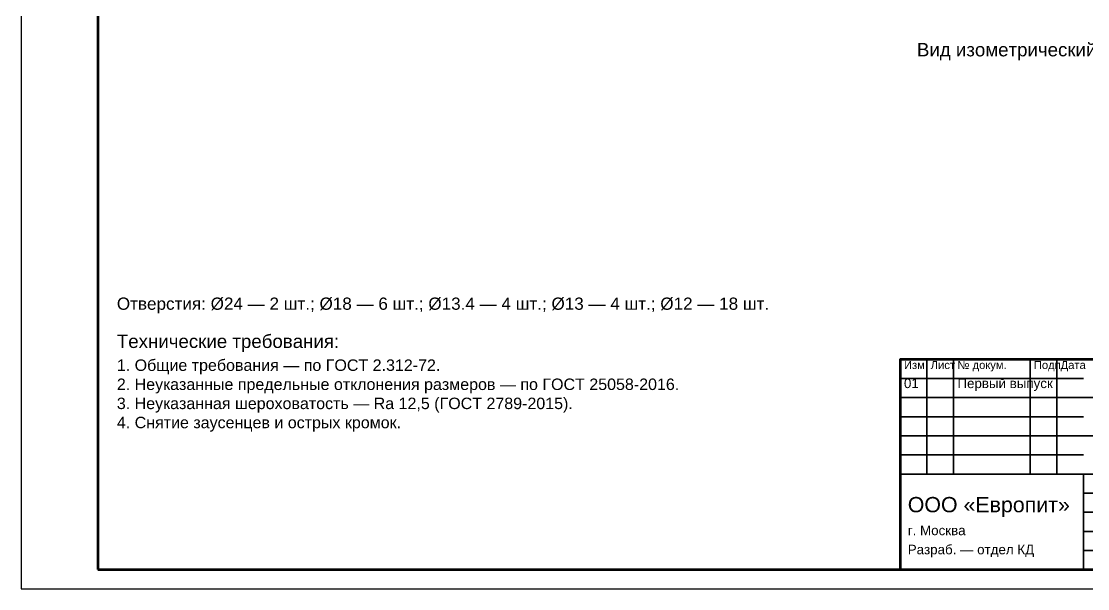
# Model space of a CAD drawing. Header units: millimetres. Extents: x 0 to 420, y 0 to 297.
# Drawn here: x 0 to 279.1, y 0 to 148.5 of the extents above; entities that cross this region are included whole.
import ezdxf
from ezdxf.enums import TextEntityAlignment as Align

# ---------------------------------------------------------------- set-up
doc = ezdxf.new("R2010")
doc.units = ezdxf.units.MM
doc.styles.add('GOST', font='Arial')

msp = doc.modelspace()

# ---------------------------------------------------------------- linework, layer by layer
at = {"color": 7, "lineweight": 35}
for p, q in [((237, 30), (237, 60)), ((244, 30), (244, 60)), ((264, 30), (264, 60)), ((271, 30), (271, 60)), ((230, 55), (278, 55)), ((230, 50), (278, 50)), ((278, 50), (415, 50)), ((230, 45), (278, 45)), ((230, 40), (278, 40)), ((278, 40), (415, 40)), ((230, 35), (278, 35)), ((230, 30), (278, 30)), ((278, 30), (415, 30)), ((278, 25), (355, 25)), ((278, 20), (355, 20)), ((278, 15), (355, 15)), ((278, 10), (355, 10))]:
    msp.add_line(p, q, dxfattribs=at)
at = {"color": 7, "lineweight": 25}
msp.add_lwpolyline([(0, 0), (420, 0), (420, 297), (0, 297)], close=True, dxfattribs=at)
at = {"color": 7, "lineweight": 70}
for points in [[(20, 5), (415, 5), (415, 292), (20, 292)], [(230, 5), (415, 5), (415, 60), (230, 60)]]:
    msp.add_lwpolyline(points, close=True, dxfattribs=at)
at = {"color": 7, "lineweight": 35}
msp.add_lwpolyline([(230, 5), (278, 5), (278, 30), (230, 30)], close=True, dxfattribs=at)

# ---------------------------------------------------------------- texts
at = {"color": 3, "style": 'GOST'}
msp.add_text('Вид изометрический (1:20)', height=3.5, dxfattribs=at).set_placement((295.5, 139.33), align=Align.RIGHT)
at = {"color": 6, "style": 'GOST'}
msp.add_text('Отверстия: Ø24 — 2 шт.; Ø18 — 6 шт.; Ø13.4 — 4 шт.; Ø13 — 4 шт.; Ø12 — 18 шт.', height=3.2, dxfattribs=at).set_placement((25, 73))
at = {"color": 3, "style": 'GOST'}
for s, height, p in [('Технические требования:', 3.5, (25, 63)), ('1. Общие требования — по ГОСТ 2.312-72.', 3, (25, 57)), ('Изм.', 2.1, (231, 57.5)), ('Лист', 2.1, (238, 57.5)), ('№ докум.', 2.1, (245, 57.5)), ('Подп.', 2.1, (265, 57.5)), ('Дата', 2.1, (272, 57.5)), ('2. Неуказанные предельные отклонения размеров — по ГОСТ 25058-2016.', 3, (25, 52)), ('01', 2.5, (231, 52.5)), ('Первый выпуск', 2.5, (245, 52.5)), ('3. Неуказанная шероховатость — Ra 12,5 (ГОСТ 2789-2015).', 3, (25, 47)), ('4. Снятие заусенцев и острых кромок.', 3, (25, 42)), ('ООО «Европит»', 4, (232, 20)), ('г. Москва', 2.5, (232, 14)), ('Разраб. — отдел КД', 2.5, (232, 9))]:
    msp.add_text(s, height=height, dxfattribs=at).set_placement(p)

doc.saveas('drawing.dxf')
